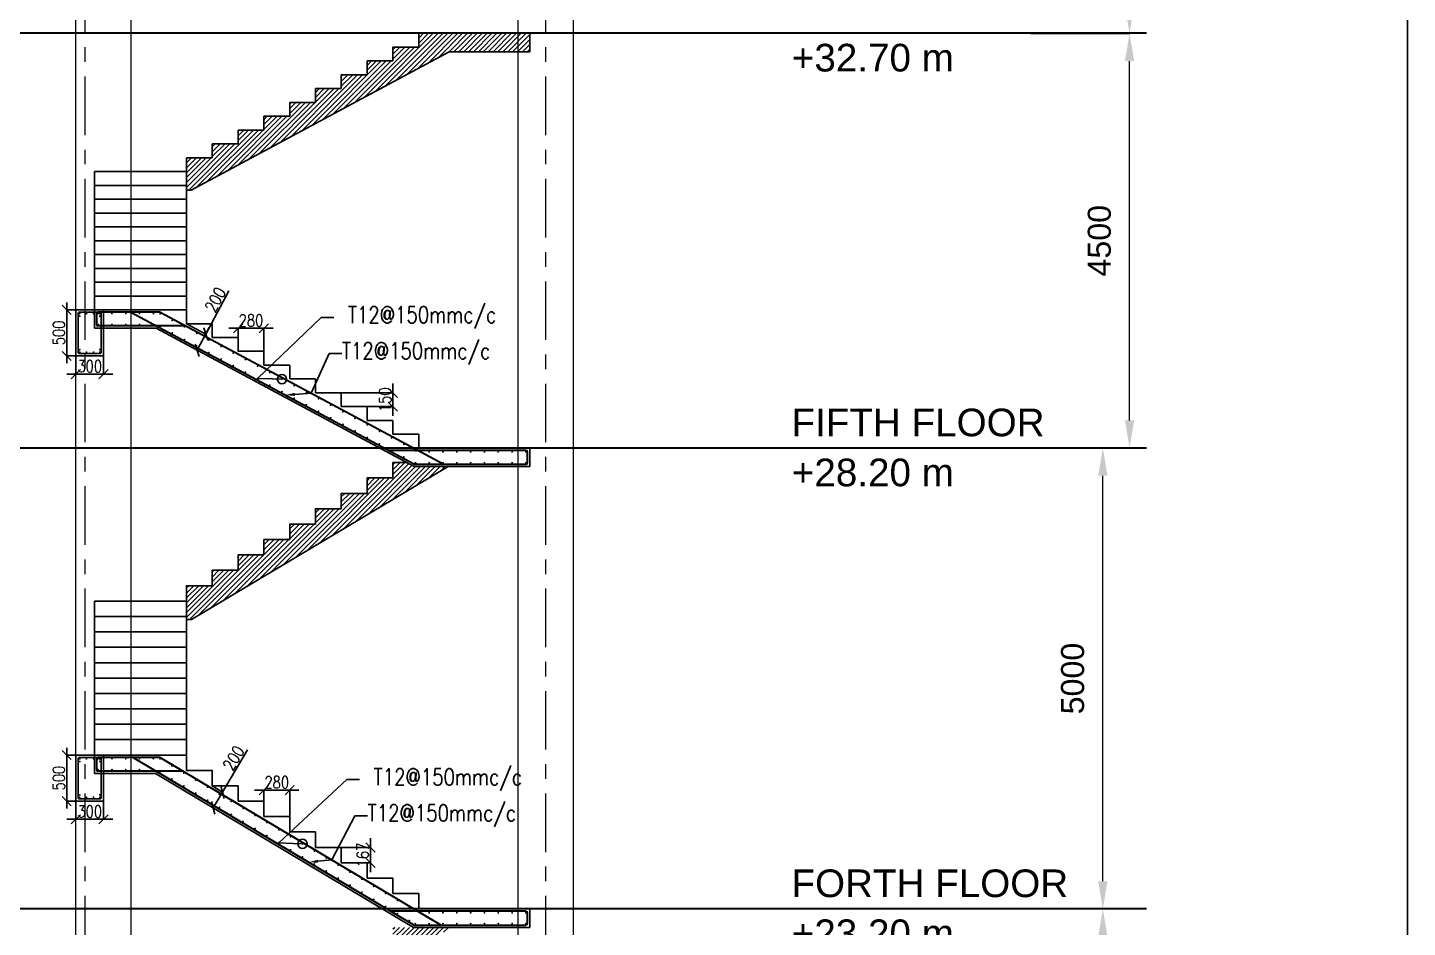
# Model space of a CAD drawing. Header units: millimetres. Extents: x 302989 to 1813244, y -656858 to -28185.
# Drawn here: x 1706184 to 1721158, y -603685 to -593923 of the extents above; entities that cross this region are included whole.
import ezdxf
from ezdxf import colors
from ezdxf.entities.mleader import LeaderData, LeaderLine
from ezdxf.math import Vec2, Vec3

# ---------------------------------------------------------------- set-up
doc = ezdxf.new("R2010")
doc.units = ezdxf.units.MM
doc.header["$MEASUREMENT"] = 0
doc.header["$PDMODE"] = 34
doc.linetypes.add('Grid Line', pattern=[22.225, 12.7, -3.175, 3.175, -3.175])
for name, color, linetype, lineweight in [('A-FLOR-LEVL', 51, 'Continuous', 9), ('LOAD AREA', 6, 'Continuous', 30), ('S-COLS', 5, 'Continuous', 9), ('S-GRID', 1, 'Continuous', 9)]:
    doc.layers.add(name, color=color, linetype=linetype, lineweight=lineweight)
for name, color, linetype in [('C.S LAYER Y', 131, 'Continuous'), ('CUTTED-BAR', 2, 'Continuous'), ('limits', 7, 'Continuous')]:
    doc.layers.add(name, color=color, linetype=linetype)
doc.styles.add('ARIAL', font='arial.ttf', dxfattribs={"height": 2.2})
doc.styles.add('DIM', font='ROMANS.SHX', dxfattribs={"width": 0.8})
doc.styles.get("Standard").update_dxf_attribs({"font": 'arial.ttf'})
doc.dimstyles.new('D250-1-100-BF', dxfattribs={"dimscale": 1000, "dimtxt": 0.25, "dimasz": 0.1, "dimexe": 0.1, "dimexo": 0.1, "dimgap": 0.02, "dimtad": 1, "dimdec": 0, "dimzin": 13, "dimdsep": 46, "dimtxsty": 'DIM', "dimblk1": 'OBLIQUE', "dimblk2": 'OBLIQUE', "dimsah": 1, "dimcen": 0, "dimdle": 0.08, "dimclrd": 8, "dimclre": 9, "dimclrt": 4, "dimadec": 0, "dimazin": 0, "dimtp": 1, "dimtm": 1, "dimtfac": 1000, "dimtdec": 0, "dimtix": 1, "dimtmove": 0, "dimatfit": 3, "dimldrblk": 'OBLIQUE', "dimfxl": 1, "dimtolj": 1, "dimtzin": 13, "dimarcsym": 0})
doc.dimstyles.new('ISO-25', dxfattribs={"dimtxt": 550, "dimasz": 600, "dimexe": 1.25, "dimexo": 0.625, "dimtad": 1, "dimdec": 0, "dimdsep": 46, "dimtxsty": 'Standard', "dimcen": 2.5, "dimadec": 0, "dimazin": 0, "dimtfac": 1, "dimtdec": 0, "dimtmove": 0, "dimatfit": 3, "dimfxl": 1, "dimarcsym": 0})
pattern_1 = [(45, (188342.41, 0), (-26.5165043, 26.5165043), [])]

# ---------------------------------------------------------------- blocks, each defined once
blk = doc.blocks.new('*D1798')
at = {"color": 0, "linetype": 'Continuous', "lineweight": -2, "transparency": 16777216}
for p, q in [((1717068, -603485), (1717855, -603485)), ((1716010, -609485), (1717855, -609485))]:
    blk.add_line(p, q, dxfattribs=at)
at = {"color": 0, "linetype": 'Continuous', "lineweight": 15, "transparency": 16777216}
blk.add_line((1717853, -609185), (1717853, -603785), dxfattribs=at)
at = {"color": 0, "linetype": 'Continuous', "lineweight": -2, "transparency": 16777216}
for points in [[(1717803, -603785), (1717903, -603785), (1717853, -603485)], [(1717803, -609185), (1717903, -609185), (1717853, -609485)]]:
    blk.add_solid(points, dxfattribs=at)
at = {"layer": 'Defpoints', "color": 0, "linetype": 'Continuous', "lineweight": -2, "transparency": 16777216}
for p in [(1717068, -603485), (1717853, -603485), (1716009, -609485)]:
    blk.add_point(p, dxfattribs=at)
at = {"color": 0, "linetype": 'Continuous', "transparency": 16777216, "insert": (1717526, -606485), "char_height": 250, "attachment_point": 5, "rotation": 90}
blk.add_mtext('6000', dxfattribs=at)
blk = doc.blocks.new('*D1799')
at = {"color": 0, "linetype": 'Continuous', "lineweight": -2, "transparency": 16777216}
for p, q in [((1717068, -598485), (1717855, -598485)), ((1717068, -603485), (1717855, -603485))]:
    blk.add_line(p, q, dxfattribs=at)
at = {"color": 0, "linetype": 'Continuous', "lineweight": 15, "transparency": 16777216}
blk.add_line((1717853, -603185), (1717853, -598785), dxfattribs=at)
at = {"color": 0, "linetype": 'Continuous', "lineweight": -2, "transparency": 16777216}
for points in [[(1717803, -598785), (1717903, -598785), (1717853, -598485)], [(1717803, -603185), (1717903, -603185), (1717853, -603485)]]:
    blk.add_solid(points, dxfattribs=at)
at = {"layer": 'Defpoints', "color": 0, "linetype": 'Continuous', "lineweight": -2, "transparency": 16777216}
for p in [(1717068, -598485), (1717853, -598485), (1717068, -603485)]:
    blk.add_point(p, dxfattribs=at)
at = {"color": 0, "linetype": 'Continuous', "transparency": 16777216, "insert": (1717526, -600985), "char_height": 250, "attachment_point": 5, "rotation": 90}
blk.add_mtext('5000', dxfattribs=at)
blk = doc.blocks.new('*D1800')
at = {"color": 0, "linetype": 'Continuous', "lineweight": -2, "transparency": 16777216}
for p, q in [((1717068, -593985), (1718145, -593985)), ((1717068, -598485), (1718145, -598485))]:
    blk.add_line(p, q, dxfattribs=at)
at = {"color": 0, "linetype": 'Continuous', "lineweight": 15, "transparency": 16777216}
blk.add_line((1718143, -598185), (1718143, -594285), dxfattribs=at)
at = {"color": 0, "linetype": 'Continuous', "lineweight": -2, "transparency": 16777216}
for points in [[(1718093, -594285), (1718193, -594285), (1718143, -593985)], [(1718093, -598185), (1718193, -598185), (1718143, -598485)]]:
    blk.add_solid(points, dxfattribs=at)
at = {"layer": 'Defpoints', "color": 0, "linetype": 'Continuous', "lineweight": -2, "transparency": 16777216}
for p in [(1717068, -593985), (1718143, -593985), (1717068, -598485)]:
    blk.add_point(p, dxfattribs=at)
at = {"color": 0, "linetype": 'Continuous', "transparency": 16777216, "insert": (1717816, -596235), "char_height": 250, "attachment_point": 5, "rotation": 90}
blk.add_mtext('4500', dxfattribs=at)
blk = doc.blocks.new('*U1832')
at = {"layer": 'CUTTED-BAR', "const_width": 10}
blk.add_lwpolyline([(3, -4, -1), (-3, 4, -1)], format="xyb", close=True, dxfattribs=at)
blk = doc.blocks.new('*U1833')
at = {"layer": 'A-FLOR-LEVL', "color": 0, "linetype": 'ByBlock', "lineweight": -2, "transparency": 16777216}
for p in [(0, 0), (150, 0), (300, 0), (450, 0), (600, 0)]:
    blk.add_blockref('*U1832', p, dxfattribs=at)
blk = doc.blocks.new('*U1834')
at = {"layer": 'CUTTED-BAR', "const_width": 10}
blk.add_lwpolyline([(3, -4, -1), (-3, 4, -1)], format="xyb", close=True, dxfattribs=at)
blk = doc.blocks.new('*U1835')
at = {"layer": 'A-FLOR-LEVL', "color": 0, "linetype": 'ByBlock', "lineweight": -2, "transparency": 16777216}
for p in [(0, 0), (150, 0), (300, 0), (450, 0), (600, 0)]:
    blk.add_blockref('*U1834', p, dxfattribs=at)
blk = doc.blocks.new('*U1839')
at = {"layer": 'CUTTED-BAR', "const_width": 10}
blk.add_lwpolyline([(337, 12, -1), (328, 17, -1)], format="xyb", close=True, dxfattribs=at)
blk = doc.blocks.new('*U1840')
at = {"layer": 'A-FLOR-LEVL', "color": 0, "linetype": 'ByBlock', "lineweight": -2, "transparency": 16777216, "rotation": 329.18694217227}
for p in [(1707328, -601840), (1707457, -601917), (1707586, -601993), (1707715, -602070), (1707844, -602147), (1707973, -602224), (1708101, -602301), (1708230, -602378), (1708359, -602454), (1708488, -602531), (1708617, -602608), (1708745, -602685), (1708874, -602762), (1709003, -602839), (1709132, -602915), (1709261, -602992), (1709390, -603069), (1709518, -603146), (1709647, -603223), (1709776, -603300), (1709905, -603376), (1710034, -603453)]:
    blk.add_blockref('*U1839', p, dxfattribs=at)
blk = doc.blocks.new('*U1841')
at = {"layer": 'CUTTED-BAR', "const_width": 10}
blk.add_lwpolyline([(13, -16, -1), (4, -12, -1)], format="xyb", close=True, dxfattribs=at)
blk = doc.blocks.new('*U1842')
at = {"layer": 'A-FLOR-LEVL', "color": 0, "linetype": 'ByBlock', "lineweight": -2, "transparency": 16777216, "rotation": 329.18694217227}
for p in [(1707621, -601840), (1707750, -601917), (1707879, -601993), (1708008, -602070), (1708137, -602147), (1708265, -602224), (1708394, -602301), (1708523, -602378), (1708652, -602454), (1708781, -602531), (1708910, -602608), (1709038, -602685), (1709167, -602762), (1709296, -602839), (1709425, -602915), (1709554, -602992), (1709682, -603069), (1709811, -603146), (1709940, -603223), (1710069, -603300), (1710198, -603376), (1710327, -603453)]:
    blk.add_blockref('*U1841', p, dxfattribs=at)
blk = doc.blocks.new('*U1843')
at = {"layer": 'CUTTED-BAR', "const_width": 10}
blk.add_lwpolyline([(-3, 20, -1), (3, 12, -1)], format="xyb", close=True, dxfattribs=at)
blk = doc.blocks.new('*U1836')
at = {"layer": 'A-FLOR-LEVL', "color": 0, "linetype": 'ByBlock', "lineweight": -2, "transparency": 16777216, "rotation": 180}
for p in [(1710542, -603510), (1710692, -603510), (1710842, -603510), (1710992, -603510), (1711142, -603510), (1711292, -603510), (1711442, -603510), (1711592, -603510)]:
    blk.add_blockref('*U1843', p, dxfattribs=at)
blk = doc.blocks.new('*U1837')
at = {"layer": 'CUTTED-BAR', "const_width": 10}
blk.add_lwpolyline([(-3, -12, -1), (3, -20, -1)], format="xyb", close=True, dxfattribs=at)
blk = doc.blocks.new('*U1838')
at = {"layer": 'A-FLOR-LEVL', "color": 0, "linetype": 'ByBlock', "lineweight": -2, "transparency": 16777216, "rotation": 180}
for p in [(1710392, -603660), (1710542, -603660), (1710692, -603660), (1710842, -603660), (1710992, -603660), (1711142, -603660), (1711292, -603660), (1711442, -603660), (1711592, -603660)]:
    blk.add_blockref('*U1837', p, dxfattribs=at)
blk = doc.blocks.new('_OBLIQUE')
at = {"color": 0, "linetype": 'ByBlock'}
blk.add_line((-0.5, -0.5), (0.5, 0.5), dxfattribs=at)
blk = doc.blocks.new('*D1844')
at = {"layer": 'CUTTED-BAR', "color": 8, "lineweight": -2, "ltscale": 2000, "transparency": 16777216}
for p, q in [((1709906, -602817), (1709906, -602717)), ((1709906, -602817), (1709906, -602984)), ((1709906, -602984), (1709906, -603084))]:
    blk.add_line(p, q, dxfattribs=at)
at = {"layer": 'CUTTED-BAR', "color": 9, "lineweight": -2, "ltscale": 2000, "transparency": 16777216}
for p, q in [((1709588, -602817), (1709906, -602817)), ((1709588, -602984), (1709906, -602984))]:
    blk.add_line(p, q, dxfattribs=at)
at = {"layer": 'Defpoints', "color": 0, "lineweight": -2, "ltscale": 2000, "transparency": 16777216}
for p in [(1709588, -602817), (1709588, -602984), (1709906, -602984)]:
    blk.add_point(p, dxfattribs=at)
at = {"layer": 'CUTTED-BAR', "color": 8, "lineweight": -2, "ltscale": 2000, "transparency": 16777216, "xscale": 100, "yscale": 100, "zscale": 100}
for p, rotation in [((1709906, -602817), 270), ((1709906, -602984), 90)]:
    blk.add_blockref('_OBLIQUE', p, dxfattribs=dict(at, rotation=rotation))
at = {"layer": 'CUTTED-BAR', "color": 4, "lineweight": -2, "ltscale": 2000, "transparency": 16777216, "insert": (1709821, -602900), "char_height": 130, "attachment_point": 5, "rotation": 90, "style": 'DIM'}
blk.add_mtext('\\A1;167', dxfattribs=at)
blk = doc.blocks.new('*D1845')
at = {"layer": 'CUTTED-BAR', "color": 8, "lineweight": -2, "ltscale": 2000, "transparency": 16777216}
for p, q in [((1708748, -602195), (1708648, -602195)), ((1708748, -602195), (1709028, -602195)), ((1709028, -602195), (1709128, -602195))]:
    blk.add_line(p, q, dxfattribs=at)
at = {"layer": 'CUTTED-BAR', "color": 9, "lineweight": -2, "ltscale": 2000, "transparency": 16777216}
for p, q in [((1708748, -602483), (1708748, -602195)), ((1709028, -602483), (1709028, -602195))]:
    blk.add_line(p, q, dxfattribs=at)
at = {"layer": 'Defpoints', "color": 0, "lineweight": -2, "ltscale": 2000, "transparency": 16777216}
for p in [(1709028, -602195), (1708748, -602483), (1709028, -602483)]:
    blk.add_point(p, dxfattribs=at)
at = {"layer": 'CUTTED-BAR', "color": 8, "lineweight": -2, "ltscale": 2000, "transparency": 16777216, "xscale": 100, "yscale": 100, "zscale": 100}
blk.add_blockref('_OBLIQUE', (1708748, -602195), dxfattribs=at)
at = {"layer": 'CUTTED-BAR', "color": 8, "lineweight": -2, "ltscale": 2000, "transparency": 16777216, "xscale": 100, "yscale": 100, "zscale": 100, "rotation": 180}
blk.add_blockref('_OBLIQUE', (1709028, -602195), dxfattribs=at)
at = {"layer": 'CUTTED-BAR', "color": 4, "lineweight": -2, "ltscale": 2000, "transparency": 16777216, "insert": (1708888, -602110), "char_height": 130, "attachment_point": 5, "style": 'DIM'}
blk.add_mtext('\\A1;280', dxfattribs=at)
blk = doc.blocks.new('_Origin')
at = {"color": 0, "linetype": 'ByBlock', "lineweight": -2}
blk.add_line((0, 0), (-1, 0), dxfattribs=at)
blk.add_circle((0, 0), 0.5, dxfattribs=at)
blk = doc.blocks.new('*D1846')
at = {"layer": 'CUTTED-BAR', "color": 8, "lineweight": -2, "ltscale": 2000, "transparency": 16777216}
for p, q in [((1708300, -602216), (1708572, -601760)), ((1708198, -602387), (1708341, -602147))]:
    blk.add_line(p, q, dxfattribs=at)
at = {"layer": 'CUTTED-BAR', "color": 9, "lineweight": -2, "ltscale": 2000, "transparency": 16777216}
for p, q in [((1708188, -602149), (1708300, -602216)), ((1708086, -602321), (1708198, -602387))]:
    blk.add_line(p, q, dxfattribs=at)
at = {"layer": 'Defpoints', "color": 0, "lineweight": -2, "ltscale": 2000, "transparency": 16777216}
for p in [(1708188, -602149), (1708086, -602321), (1708198, -602387)]:
    blk.add_point(p, dxfattribs=at)
at = {"layer": 'CUTTED-BAR', "color": 8, "lineweight": -2, "ltscale": 2000, "transparency": 16777216, "xscale": 100, "yscale": 100, "zscale": 100}
for p, rotation in [((1708300, -602216), 59.18694217227632), ((1708198, -602387), 239.1869421722764)]:
    blk.add_blockref('_OBLIQUE', p, dxfattribs=dict(at, rotation=rotation))
at = {"layer": 'CUTTED-BAR', "color": 4, "lineweight": -2, "ltscale": 2000, "transparency": 16777216, "insert": (1708420, -601848), "char_height": 130, "attachment_point": 5, "rotation": 59.1869, "style": 'DIM'}
blk.add_mtext('\\A1;200', dxfattribs=at)
blk = doc.blocks.new('*D1969')
at = {"color": 0, "linetype": 'Continuous', "lineweight": -2, "transparency": 16777216}
for p, q in [((1717046, -589985), (1718145, -589985)), ((1717068, -593985), (1718145, -593985))]:
    blk.add_line(p, q, dxfattribs=at)
at = {"color": 0, "linetype": 'Continuous', "lineweight": 15, "transparency": 16777216}
blk.add_line((1718143, -593685), (1718143, -590285), dxfattribs=at)
at = {"color": 0, "linetype": 'Continuous', "lineweight": -2, "transparency": 16777216}
for points in [[(1718093, -590285), (1718193, -590285), (1718143, -589985)], [(1718093, -593685), (1718193, -593685), (1718143, -593985)]]:
    blk.add_solid(points, dxfattribs=at)
at = {"layer": 'Defpoints', "color": 0, "linetype": 'Continuous', "lineweight": -2, "transparency": 16777216}
for p in [(1717045, -589985), (1718143, -589985), (1717068, -593985)]:
    blk.add_point(p, dxfattribs=at)
at = {"color": 0, "linetype": 'Continuous', "transparency": 16777216, "insert": (1717816, -591985), "char_height": 250, "attachment_point": 5, "rotation": 90}
blk.add_mtext('4000', dxfattribs=at)
blk = doc.blocks.new('*U1970')
at = {"layer": 'CUTTED-BAR', "const_width": 10}
blk.add_lwpolyline([(-3, 20, -1), (3, 12, -1)], format="xyb", close=True, dxfattribs=at)
blk = doc.blocks.new('*U1971')
at = {"layer": 'A-FLOR-LEVL', "color": 0, "linetype": 'ByBlock', "lineweight": -2, "transparency": 16777216, "rotation": 180}
for p in [(1710542, -598510), (1710692, -598510), (1710842, -598510), (1710992, -598510), (1711142, -598510), (1711292, -598510), (1711442, -598510), (1711592, -598510)]:
    blk.add_blockref('*U1970', p, dxfattribs=at)
blk = doc.blocks.new('*U1972')
at = {"layer": 'CUTTED-BAR', "const_width": 10}
blk.add_lwpolyline([(-3, -12, -1), (3, -20, -1)], format="xyb", close=True, dxfattribs=at)
blk = doc.blocks.new('*U1973')
at = {"layer": 'A-FLOR-LEVL', "color": 0, "linetype": 'ByBlock', "lineweight": -2, "transparency": 16777216, "rotation": 180}
for p in [(1710392, -598660), (1710542, -598660), (1710692, -598660), (1710842, -598660), (1710992, -598660), (1711142, -598660), (1711292, -598660), (1711442, -598660), (1711592, -598660)]:
    blk.add_blockref('*U1972', p, dxfattribs=at)
blk = doc.blocks.new('*U1974')
at = {"layer": 'CUTTED-BAR', "const_width": 10}
blk.add_lwpolyline([(3, -4, -1), (-3, 4, -1)], format="xyb", close=True, dxfattribs=at)
blk = doc.blocks.new('*U1975')
at = {"layer": 'A-FLOR-LEVL', "color": 0, "linetype": 'ByBlock', "lineweight": -2, "transparency": 16777216}
for p in [(0, 0), (150, 0), (300, 0), (450, 0), (600, 0)]:
    blk.add_blockref('*U1974', p, dxfattribs=at)
blk = doc.blocks.new('*U1976')
at = {"layer": 'CUTTED-BAR', "const_width": 10}
blk.add_lwpolyline([(3, -4, -1), (-3, 4, -1)], format="xyb", close=True, dxfattribs=at)
blk = doc.blocks.new('*U1977')
at = {"layer": 'A-FLOR-LEVL', "color": 0, "linetype": 'ByBlock', "lineweight": -2, "transparency": 16777216}
for p in [(0, 0), (150, 0), (300, 0), (450, 0), (600, 0)]:
    blk.add_blockref('*U1976', p, dxfattribs=at)
blk = doc.blocks.new('*U1978')
at = {"layer": 'CUTTED-BAR', "const_width": 10}
blk.add_lwpolyline([(13, -19, -1), (5, -14, -1)], format="xyb", close=True, dxfattribs=at)
blk = doc.blocks.new('*U1979')
at = {"layer": 'A-FLOR-LEVL', "color": 0, "linetype": 'ByBlock', "lineweight": -2, "transparency": 16777216, "rotation": 331.821409890039}
for p in [(1707622, -597010), (1707754, -597081), (1707886, -597151), (1708019, -597222), (1708151, -597293), (1708283, -597364), (1708415, -597435), (1708547, -597506), (1708680, -597576), (1708812, -597647), (1708944, -597718), (1709076, -597789), (1709209, -597860), (1709341, -597931), (1709473, -598001), (1709605, -598072), (1709737, -598143), (1709870, -598214), (1710002, -598285), (1710134, -598356), (1710266, -598426), (1710399, -598497)]:
    blk.add_blockref('*U1978', p, dxfattribs=at)
blk = doc.blocks.new('*U1980')
at = {"layer": 'CUTTED-BAR', "const_width": 10}
blk.add_lwpolyline([(358, 11, -1), (349, 16, -1)], format="xyb", close=True, dxfattribs=at)
blk = doc.blocks.new('*U1981')
at = {"layer": 'A-FLOR-LEVL', "color": 0, "linetype": 'ByBlock', "lineweight": -2, "transparency": 16777216, "rotation": 331.8214098900409}
for p in [(1707304, -597010), (1707436, -597081), (1707569, -597151), (1707701, -597222), (1707833, -597293), (1707965, -597364), (1708098, -597435), (1708230, -597506), (1708362, -597576), (1708494, -597647), (1708626, -597718), (1708759, -597789), (1708891, -597860), (1709023, -597931), (1709155, -598001), (1709288, -598072), (1709420, -598143), (1709552, -598214), (1709684, -598285), (1709816, -598356), (1709949, -598426), (1710081, -598497)]:
    blk.add_blockref('*U1980', p, dxfattribs=at)
blk = doc.blocks.new('*D1982')
at = {"layer": 'CUTTED-BAR', "color": 8, "lineweight": -2, "ltscale": 2000, "transparency": 16777216}
for p, q in [((1708468, -597185), (1708368, -597185)), ((1708468, -597185), (1708748, -597185)), ((1708748, -597185), (1708848, -597185))]:
    blk.add_line(p, q, dxfattribs=at)
at = {"layer": 'CUTTED-BAR', "color": 9, "lineweight": -2, "ltscale": 2000, "transparency": 16777216}
for p, q in [((1708468, -597435), (1708468, -597185)), ((1708748, -597435), (1708748, -597185))]:
    blk.add_line(p, q, dxfattribs=at)
at = {"layer": 'Defpoints', "color": 0, "lineweight": -2, "ltscale": 2000, "transparency": 16777216}
for p in [(1708748, -597185), (1708468, -597435), (1708748, -597435)]:
    blk.add_point(p, dxfattribs=at)
at = {"layer": 'CUTTED-BAR', "color": 8, "lineweight": -2, "ltscale": 2000, "transparency": 16777216, "xscale": 100, "yscale": 100, "zscale": 100}
blk.add_blockref('_OBLIQUE', (1708468, -597185), dxfattribs=at)
at = {"layer": 'CUTTED-BAR', "color": 8, "lineweight": -2, "ltscale": 2000, "transparency": 16777216, "xscale": 100, "yscale": 100, "zscale": 100, "rotation": 180}
blk.add_blockref('_OBLIQUE', (1708748, -597185), dxfattribs=at)
at = {"layer": 'CUTTED-BAR', "color": 4, "lineweight": -2, "ltscale": 2000, "transparency": 16777216, "insert": (1708608, -597100), "char_height": 130, "attachment_point": 5, "style": 'DIM'}
blk.add_mtext('\\A1;280', dxfattribs=at)
blk = doc.blocks.new('*D1983')
at = {"layer": 'CUTTED-BAR', "color": 8, "lineweight": -2, "ltscale": 2000, "transparency": 16777216}
for p, q in [((1708118, -597247), (1708369, -596779)), ((1708024, -597424), (1708156, -597177))]:
    blk.add_line(p, q, dxfattribs=at)
at = {"layer": 'CUTTED-BAR', "color": 9, "lineweight": -2, "ltscale": 2000, "transparency": 16777216}
for p, q in [((1707908, -597135), (1708118, -597247)), ((1707814, -597311), (1708024, -597424))]:
    blk.add_line(p, q, dxfattribs=at)
at = {"layer": 'Defpoints', "color": 0, "lineweight": -2, "ltscale": 2000, "transparency": 16777216}
for p in [(1707908, -597135), (1707814, -597311), (1708024, -597424)]:
    blk.add_point(p, dxfattribs=at)
at = {"layer": 'CUTTED-BAR', "color": 8, "lineweight": -2, "ltscale": 2000, "transparency": 16777216, "xscale": 100, "yscale": 100, "zscale": 100}
for p, rotation in [((1708118, -597247), 61.82140989003564), ((1708024, -597424), 241.8214098900356)]:
    blk.add_blockref('_OBLIQUE', p, dxfattribs=dict(at, rotation=rotation))
at = {"layer": 'CUTTED-BAR', "color": 4, "lineweight": -2, "ltscale": 2000, "transparency": 16777216, "insert": (1708222, -596875), "char_height": 130, "attachment_point": 5, "rotation": 61.8214, "style": 'DIM'}
blk.add_mtext('\\A1;200', dxfattribs=at)
blk = doc.blocks.new('*D1984')
at = {"layer": 'CUTTED-BAR', "color": 9, "lineweight": -2, "ltscale": 2000, "transparency": 16777216}
for p, q in [((1709588, -597885), (1710148, -597885)), ((1709588, -598035), (1710148, -598035))]:
    blk.add_line(p, q, dxfattribs=at)
at = {"layer": 'CUTTED-BAR', "color": 8, "lineweight": -2, "ltscale": 2000, "transparency": 16777216}
for p, q in [((1710148, -597885), (1710148, -597785)), ((1710148, -597885), (1710148, -598035)), ((1710148, -598035), (1710148, -598135))]:
    blk.add_line(p, q, dxfattribs=at)
at = {"layer": 'Defpoints', "color": 0, "lineweight": -2, "ltscale": 2000, "transparency": 16777216}
for p in [(1709588, -597885), (1709588, -598035), (1710148, -598035)]:
    blk.add_point(p, dxfattribs=at)
at = {"layer": 'CUTTED-BAR', "color": 8, "lineweight": -2, "ltscale": 2000, "transparency": 16777216, "xscale": 100, "yscale": 100, "zscale": 100}
for p, rotation in [((1710148, -597885), 270), ((1710148, -598035), 90)]:
    blk.add_blockref('_OBLIQUE', p, dxfattribs=dict(at, rotation=rotation))
at = {"layer": 'CUTTED-BAR', "color": 4, "lineweight": -2, "ltscale": 2000, "transparency": 16777216, "insert": (1710063, -597960), "char_height": 130, "attachment_point": 5, "rotation": 90, "style": 'DIM'}
blk.add_mtext('\\A1;150', dxfattribs=at)
blk = doc.blocks.new('*D2058')
at = {"layer": 'CUTTED-BAR', "color": 9, "lineweight": -2, "ltscale": 2000, "transparency": 16777216}
for p, q in [((1556937, -624255), (1556937, -624452)), ((1557237, -624255), (1557237, -624452))]:
    blk.add_line(p, q, dxfattribs=at)
at = {"layer": 'CUTTED-BAR', "color": 8, "lineweight": -2, "ltscale": 2000, "transparency": 16777216}
for p, q in [((1556937, -624452), (1556837, -624452)), ((1556937, -624452), (1557237, -624452)), ((1557237, -624452), (1557337, -624452))]:
    blk.add_line(p, q, dxfattribs=at)
at = {"layer": 'Defpoints', "color": 0, "lineweight": -2, "ltscale": 2000, "transparency": 16777216}
for p in [(1556937, -624255), (1557237, -624255), (1557237, -624452)]:
    blk.add_point(p, dxfattribs=at)
at = {"layer": 'CUTTED-BAR', "color": 8, "lineweight": -2, "ltscale": 2000, "transparency": 16777216, "xscale": 100, "yscale": 100, "zscale": 100}
blk.add_blockref('_OBLIQUE', (1556937, -624452), dxfattribs=at)
at = {"layer": 'CUTTED-BAR', "color": 8, "lineweight": -2, "ltscale": 2000, "transparency": 16777216, "xscale": 100, "yscale": 100, "zscale": 100, "rotation": 180}
blk.add_blockref('_OBLIQUE', (1557237, -624452), dxfattribs=at)
at = {"layer": 'CUTTED-BAR', "color": 4, "lineweight": -2, "ltscale": 2000, "transparency": 16777216, "insert": (1557087, -624367), "char_height": 130, "attachment_point": 5, "style": 'DIM'}
blk.add_mtext('\\A1;300', dxfattribs=at)
blk = doc.blocks.new('*D2062')
at = {"layer": 'CUTTED-BAR', "color": 8, "lineweight": -2, "ltscale": 2000, "transparency": 16777216}
blk.add_line((1556837, -623675), (1556837, -624335), dxfattribs=at)
at = {"layer": 'CUTTED-BAR', "color": 9, "lineweight": -2, "ltscale": 2000, "transparency": 16777216}
for p, q in [((1556937, -623755), (1556837, -623755)), ((1556937, -624255), (1556837, -624255))]:
    blk.add_line(p, q, dxfattribs=at)
at = {"layer": 'Defpoints', "color": 0, "lineweight": -2, "ltscale": 2000, "transparency": 16777216}
for p in [(1556937, -623755), (1556837, -624255), (1556937, -624255)]:
    blk.add_point(p, dxfattribs=at)
at = {"layer": 'CUTTED-BAR', "color": 8, "lineweight": -2, "ltscale": 2000, "transparency": 16777216, "xscale": 100, "yscale": 100, "zscale": 100}
for p, rotation in [((1556837, -623755), 90), ((1556837, -624255), 270)]:
    blk.add_blockref('_OBLIQUE', p, dxfattribs=dict(at, rotation=rotation))
at = {"layer": 'CUTTED-BAR', "color": 4, "lineweight": -2, "ltscale": 2000, "transparency": 16777216, "insert": (1556752, -624005), "char_height": 130, "attachment_point": 5, "rotation": 90, "style": 'DIM'}
blk.add_mtext('\\A1;500', dxfattribs=at)
blk = doc.blocks.new('hjtr')
at = {"layer": 'C.S LAYER Y', "color": 6, "lineweight": 25, "ltscale": 2000}
blk.add_lwpolyline([(1557211.7, -623795.7), (1557211.7, -624213.7, -0.4142136), (1557195.7, -624229.7), (1556977.7, -624229.7, -0.4142136), (1556961.7, -624213.7), (1556961.7, -623795.7, -0.4142136), (1556977.7, -623779.7), (1557195.7, -623779.7, -0.4142136)], format="xyb", close=True, dxfattribs=at)
at = {"layer": 'CUTTED-BAR', "color": 3, "lineweight": -2, "ltscale": 2000}
blk.add_lwpolyline([(1557236.7, -623754.7), (1557236.7, -624254.7), (1556936.7, -624254.7), (1556936.7, -623754.7)], close=True, dxfattribs=at)
at = {"layer": 'CUTTED-BAR', "const_width": 10}
for points in [[(1556980.5, -623799.9, -1), (1556974.9, -623791.6, -1)], [(1556980.5, -623828.4, -1), (1556974.9, -623820.2, -1)], [(1557053.7, -623791.6, 1), (1557048.2, -623799.9, 1)], [(1557130.7, -623791.6, 1), (1557125.1, -623799.9, 1)], [(1557198.5, -623799.9, -1), (1557192.9, -623791.6, -1)], [(1557198.5, -623828.4, -1), (1557192.9, -623820.2, -1)], [(1556980.5, -624190.3, -1), (1556974.9, -624182, -1)], [(1556980.5, -624217.9, -1), (1556974.9, -624209.6, -1)], [(1557053.7, -624217.9, -1), (1557048.2, -624209.6, -1)], [(1557130.7, -624217.9, -1), (1557125.1, -624209.6, -1)], [(1557198.5, -624190.3, -1), (1557192.9, -624182, -1)], [(1557198.5, -624217.9, -1), (1557192.9, -624209.6, -1)]]:
    blk.add_lwpolyline(points, format="xyb", close=True, dxfattribs=at)
at = {"layer": 'CUTTED-BAR', "lineweight": -2, "ltscale": 2000}
dim = blk.add_linear_dim(base=(1556836.7, -624254.7), p1=(1556936.7, -623754.7), p2=(1556936.7, -624254.7), angle=90, dimstyle='D250-1-100-BF', override={"dimtxt": 0.13, "dimexe": 0, "dimexo": 0, "dimfxl": 3, "dimfxlon": 1}, dxfattribs=at)
dim.commit()
dim.dimension.update_dxf_attribs({"geometry": '*D2062', "text_midpoint": (1556751.7, -624004.7)})
dim = blk.add_linear_dim(base=(1557236.7, -624451.7), p1=(1556936.7, -624254.7), p2=(1557236.7, -624254.7), dimstyle='D250-1-100-BF', override={"dimtxt": 0.13, "dimexe": 0, "dimexo": 0, "dimfxl": 3, "dimfxlon": 1}, dxfattribs=at)
dim.commit()
dim.dimension.update_dxf_attribs({"geometry": '*D2058', "text_midpoint": (1557086.7, -624366.7)})

msp = doc.modelspace()

# ---------------------------------------------------------------- hatches: boundary and pattern name
at = {"layer": 'CUTTED-BAR', "lineweight": -2, "ltscale": 2000, "true_color": 0xf8991e}
h = msp.add_hatch(dxfattribs=at)
h.set_pattern_fill('ANSI31', color=30, scale=300)
h.set_pattern_definition(pattern_1)
h.paths.add_polyline_path([(1710758.2835, -594184.7463), (1711508.1216, -594184.7463), (1711508.1216, -593984.7463), (1710428.0856, -593984.7463), (1710428.0856, -594134.7463), (1710148.0896, -594134.7463), (1710148.0896, -594284.7463), (1709868.0936, -594284.7463), (1709868.0936, -594434.7463), (1709588.0976, -594434.7463), (1709588.0976, -594584.7463), (1709308.1016, -594584.7463), (1709308.1016, -594734.7463), (1709028.1056, -594734.7463), (1709028.1056, -594884.7463), (1708748.1096, -594884.7463), (1708748.1096, -595034.7463), (1708468.1136, -595034.7463), (1708468.1136, -595184.7463), (1708188.1176, -595184.7463), (1708188.1176, -595334.7463), (1707908.1216, -595334.7463), (1707908.1216, -595484.7463), (1707908.1221, -595684.7436), (1707958.3184, -595684.7463)])
h.paths.add_polyline_path([(1711633.1216, -593984.7463), (1711508.1216, -593984.7463), (1711508.1216, -594184.7463), (1711633.1216, -594184.7463)])
h = msp.add_hatch(dxfattribs=at)
h.set_pattern_fill('ANSI31', color=30, scale=300)
h.set_pattern_definition(pattern_1)
h.paths.add_polyline_path([(1710746.4688, -598684.7463), (1710377.9288, -598684.7463), (1710297.6621, -598641.7463), (1710148.1216, -598641.7463), (1710148.1216, -598808.7463), (1709868.1216, -598808.7463), (1709868.1216, -598975.7463), (1709588.1216, -598975.7463), (1709588.1216, -599142.7463), (1709308.1216, -599142.7463), (1709308.1216, -599309.7463), (1709028.1216, -599309.7463), (1709028.1216, -599476.7463), (1708748.1216, -599476.7463), (1708748.1216, -599643.7463), (1708468.1216, -599643.7463), (1708468.1216, -599810.7463), (1708188.1216, -599810.7463), (1708188.1216, -599977.7463), (1707908.1216, -599977.7463), (1707908.1216, -600144.7463), (1707908.1216, -600344.7463), (1707963.2353, -600344.7463)])
h = msp.add_hatch(dxfattribs=at)
h.set_pattern_fill('ANSI31', color=30, scale=300)
h.set_pattern_definition(pattern_1)
h.paths.add_polyline_path([(1710428.1256, -603930.527), (1710428.1256, -603684.7463), (1710148.1256, -603684.7463), (1710148.1256, -603884.7463), (1709868.1256, -603884.7463), (1709868.1256, -604084.7463), (1709588.1256, -604084.7463), (1709588.1256, -604284.7463), (1709308.1256, -604284.7463), (1709308.1256, -604484.7463), (1709028.1256, -604484.7463), (1709028.1256, -604684.7463), (1708748.1256, -604684.7463), (1708748.1256, -604884.7463), (1708468.1256, -604884.7463), (1708468.1256, -605084.7463), (1708188.1256, -605084.7463), (1708188.1256, -605284.7463), (1707908.1256, -605284.7463), (1707908.1256, -605484.7463), (1707908.1256, -605684.7463), (1707972.2186, -605684.7463)])
h.paths.add_polyline_path([(1710772.2186, -603684.7463), (1710428.1256, -603684.7463), (1710428.1256, -603930.527)])

# ---------------------------------------------------------------- linework, layer by layer
at = {"layer": 'A-FLOR-LEVL', "color": 3, "lineweight": -2, "ltscale": 2000}
for p, q in [((1711633.1216, -593984.7463), (1711633.1216, -594184.7463)), ((1706908.1216, -595484.7463), (1706908.1216, -597184.7463)), ((1711633.1216, -598484.7463), (1711633.1216, -598684.7463)), ((1706908.1216, -600144.7463), (1706908.1216, -602014.7463)), ((1711633.1216, -603484.7463), (1711633.1216, -603684.7463))]:
    msp.add_line(p, q, dxfattribs=at)
at = {"layer": 'A-FLOR-LEVL', "color": 2, "lineweight": -2, "ltscale": 2000}
msp.add_lwpolyline([(1695757.8453, -577548.9682), (1721158.3406, -577548.9682), (1721158.3406, -649586.4723), (1695757.8453, -649586.4723)], close=True, dxfattribs=at)
at = {"layer": 'CUTTED-BAR', "color": 3, "lineweight": -2, "ltscale": 2000}
for p, q in [((1710428.0856, -594134.7463), (1710428.0856, -593984.7463)), ((1710428.0856, -593984.7463), (1711633.1216, -593984.7463)), ((1710758.2835, -594184.7463), (1707958.3184, -595684.7463)), ((1710148.0896, -594284.7463), (1710148.0896, -594134.7463)), ((1710148.0896, -594134.7463), (1710428.0896, -594134.7463)), ((1710758.2835, -594184.7463), (1711633.1216, -594184.7463)), ((1709868.0936, -594434.7463), (1709868.0936, -594284.7463)), ((1709868.0936, -594284.7463), (1710148.0936, -594284.7463)), ((1709588.0976, -594584.7463), (1709588.0976, -594434.7463)), ((1709588.0976, -594434.7463), (1709868.0976, -594434.7463)), ((1709308.1016, -594734.7463), (1709308.1016, -594584.7463)), ((1709308.1016, -594584.7463), (1709588.1016, -594584.7463)), ((1709028.1056, -594884.7463), (1709028.1056, -594734.7463)), ((1709028.1056, -594734.7463), (1709308.1056, -594734.7463)), ((1708748.1096, -595034.7463), (1708748.1096, -594884.7463)), ((1708748.1096, -594884.7463), (1709028.1096, -594884.7463)), ((1708468.1136, -595184.7463), (1708468.1136, -595034.7463)), ((1708468.1136, -595034.7463), (1708748.1136, -595034.7463)), ((1708188.1176, -595334.7463), (1708188.1176, -595184.7463)), ((1708188.1176, -595184.7463), (1708468.1176, -595184.7463)), ((1707908.1216, -595484.7463), (1707908.1216, -595334.7463)), ((1707908.1216, -595334.7463), (1708188.1216, -595334.7463)), ((1707908.1256, -595484.7463), (1706908.1216, -595484.7463)), ((1707908.1216, -595484.7463), (1707908.1256, -596984.7463)), ((1707908.1256, -595634.7463), (1706908.1216, -595634.7463)), ((1707958.3184, -595684.7463), (1707908.1221, -595684.7436)), ((1707908.1256, -595784.7463), (1706908.1216, -595784.7463)), ((1707908.1256, -595934.7463), (1706908.1216, -595934.7463)), ((1707908.1256, -596084.7463), (1706908.1216, -596084.7463)), ((1707908.1256, -596234.7463), (1706908.1216, -596234.7463)), ((1707908.1256, -596384.7463), (1706908.1216, -596384.7463)), ((1707908.1256, -596534.7463), (1706908.1216, -596534.7463)), ((1707908.1256, -596684.7463), (1706908.1216, -596684.7463)), ((1707908.1256, -596834.7463), (1706908.1216, -596834.7463)), ((1707908.1256, -596984.7463), (1706908.1216, -596984.7463)), ((1707908.1256, -597134.7463), (1707908.1256, -596984.7463)), ((1708188.1256, -597134.7463), (1707908.1256, -597134.7463)), ((1708188.1256, -597284.7463), (1708188.1256, -597134.7463)), ((1706908.1216, -597184.7463), (1707577.9288, -597184.7463)), ((1707577.9288, -597184.7463), (1710377.9288, -598684.7463)), ((1708468.1256, -597284.7463), (1708188.1256, -597284.7463)), ((1708468.1256, -597434.7463), (1708468.1256, -597284.7463)), ((1708748.1256, -597434.7463), (1708468.1256, -597434.7463)), ((1708748.1256, -597584.7463), (1708748.1256, -597434.7463)), ((1709028.1256, -597584.7463), (1708748.1256, -597584.7463)), ((1709028.1256, -597734.7463), (1709028.1256, -597584.7463)), ((1709308.1256, -597734.7463), (1709028.1256, -597734.7463)), ((1709308.1256, -597884.7463), (1709308.1256, -597734.7463)), ((1709588.1256, -597884.7463), (1709308.1256, -597884.7463)), ((1709588.1256, -598034.7463), (1709588.1256, -597884.7463)), ((1709868.1256, -598034.7463), (1709588.1256, -598034.7463)), ((1709868.1256, -598184.7463), (1709868.1256, -598034.7463)), ((1710148.1256, -598184.7463), (1709868.1256, -598184.7463)), ((1710148.1256, -598334.7463), (1710148.1256, -598184.7463)), ((1710428.1256, -598334.7463), (1710148.1256, -598334.7463)), ((1710428.1256, -598484.7463), (1710428.1256, -598334.7463)), ((1710377.9288, -598684.7463), (1711633.1216, -598684.7463)), ((1707908.1216, -600144.7463), (1706908.1216, -600144.7463)), ((1707908.1216, -600144.7463), (1707908.1216, -601814.7463)), ((1707908.1216, -600311.7463), (1706908.1216, -600311.7463)), ((1707908.1216, -600478.7463), (1706908.1216, -600478.7463)), ((1707908.1216, -600645.7463), (1706908.1216, -600645.7463)), ((1707908.1216, -600812.7463), (1706908.1216, -600812.7463)), ((1707908.1216, -600979.7463), (1706908.1216, -600979.7463)), ((1707908.1216, -601146.7463), (1706908.1216, -601146.7463)), ((1707908.1216, -601313.7463), (1706908.1216, -601313.7463)), ((1707908.1216, -601480.7463), (1706908.1216, -601480.7463)), ((1707908.1216, -601647.7463), (1706908.1216, -601647.7463)), ((1707908.1216, -601814.7463), (1706908.1216, -601814.7463)), ((1707908.1216, -601981.7463), (1707908.1216, -601814.7463)), ((1707573.0119, -602014.7463), (1706908.1216, -602014.7463))]:
    msp.add_line(p, q, dxfattribs=at)
for points in [[(1710428.1256, -598484.7463), (1711633.1216, -598484.7463)], [(1710148.1216, -598808.7463), (1710148.1216, -598641.7463), (1710297.6621, -598641.7463)], [(1707908.1216, -600344.7463), (1707963.2353, -600344.7463), (1710746.4688, -598684.7463)], [(1709868.1216, -598975.7463), (1709868.1216, -598808.7463), (1710148.1216, -598808.7463)], [(1709588.1216, -599142.7463), (1709588.1216, -598975.7463), (1709868.1216, -598975.7463)], [(1709308.1216, -599309.7463), (1709308.1216, -599142.7463), (1709588.1216, -599142.7463)], [(1709028.1216, -599476.7463), (1709028.1216, -599309.7463), (1709308.1216, -599309.7463)], [(1708748.1216, -599643.7463), (1708748.1216, -599476.7463), (1709028.1216, -599476.7463)], [(1708468.1216, -599810.7463), (1708468.1216, -599643.7463), (1708748.1216, -599643.7463)], [(1708188.1216, -599977.7463), (1708188.1216, -599810.7463), (1708468.1216, -599810.7463)], [(1707908.1216, -600144.7463), (1707908.1216, -599977.7463), (1708188.1216, -599977.7463)], [(1711633.1216, -603684.7463), (1710373.0119, -603684.7463), (1707573.0119, -602014.7463)], [(1708188.1256, -602148.7463), (1708188.1256, -601981.7463), (1707908.1256, -601981.7463)], [(1708468.1256, -602315.7463), (1708468.1256, -602148.7463), (1708188.1256, -602148.7463)], [(1708748.1256, -602482.7463), (1708748.1256, -602315.7463), (1708468.1256, -602315.7463)], [(1709028.1256, -602649.7463), (1709028.1256, -602482.7463), (1708748.1256, -602482.7463)], [(1709308.1256, -602816.7463), (1709308.1256, -602649.7463), (1709028.1256, -602649.7463)], [(1709588.1256, -602983.7463), (1709588.1256, -602816.7463), (1709308.1256, -602816.7463)], [(1709868.1256, -603150.7463), (1709868.1256, -602983.7463), (1709588.1256, -602983.7463)], [(1710148.1256, -603317.7463), (1710148.1256, -603150.7463), (1709868.1256, -603150.7463)], [(1710428.1256, -603484.7463), (1710428.1256, -603317.7463), (1710148.1256, -603317.7463)], [(1711633.1216, -603484.7463), (1710428.1256, -603484.7463)]]:
    msp.add_lwpolyline(points, dxfattribs=at)
at = {"layer": 'LOAD AREA', "color": 8, "linetype": 'Continuous'}
for p, q in [((1718325.6082, -593984.7463), (1699180.087, -593984.7463)), ((1718325.6082, -598484.7463), (1699180.087, -598484.7463)), ((1718325.6082, -603484.7463), (1699180.087, -603484.7463))]:
    msp.add_line(p, q, dxfattribs=at)
at = {"layer": 'LOAD AREA'}
for p, q in [((1706933.1216, -597025.7463), (1706933.1216, -597143.7463)), ((1707621.851, -597009.7463), (1706949.1216, -597009.7463)), ((1707304.2034, -597009.7463), (1710384.2034, -598659.7463)), ((1707621.851, -597009.7463), (1710701.851, -598659.7463)), ((1707901.851, -597159.7463), (1706949.1216, -597159.7463)), ((1711592.1216, -598509.7463), (1710104.2034, -598509.7463)), ((1711608.1216, -598643.7463), (1711608.1216, -598525.7463)), ((1710384.2034, -598659.7463), (1711592.1216, -598659.7463)), ((1706933.1216, -601855.7463), (1706933.1216, -601973.7463)), ((1707621.2364, -601839.7463), (1706949.1216, -601839.7463)), ((1707328.4041, -601839.7463), (1710379.9011, -603659.7463)), ((1707621.2364, -601839.7463), (1710672.7334, -603659.7463)), ((1707872.7334, -601989.7463), (1706949.1216, -601989.7463)), ((1711592.1216, -603509.7463), (1710128.4041, -603509.7463)), ((1711608.1216, -603643.7463), (1711608.1216, -603525.7463)), ((1710379.9011, -603659.7463), (1711592.1216, -603659.7463))]:
    msp.add_line(p, q, dxfattribs=at)
for centre, start, end in [((1706949.1216, -597025.7463), 90, 180), ((1706949.1216, -597143.7463), 180, 270), ((1711592.1216, -598525.7463), 0, 90), ((1711592.1216, -598643.7463), 270, 0), ((1706949.1216, -601855.7463), 90, 180), ((1706949.1216, -601973.7463), 180, 270), ((1711592.1216, -603525.7463), 0, 90), ((1711592.1216, -603643.7463), 270, 0)]:
    msp.add_arc(centre, 16, start, end, dxfattribs=at)
at = {"layer": 'S-COLS'}
for p, q in [((1706708.1216, -625976.9762), (1706708.1216, -589984.7463)), ((1707308.1216, -625976.9762), (1707308.1216, -589984.7463)), ((1711508.1216, -625976.9762), (1711508.1216, -589984.7463)), ((1712108.1216, -625976.9762), (1712108.1216, -589984.7463))]:
    msp.add_line(p, q, dxfattribs=at)
at = {"layer": 'S-GRID', "linetype": 'Grid Line', "ltscale": 50}
for p, q in [((1706808.1214, -627314.5571), (1706808.1214, -588817.0879)), ((1711808.1214, -627314.5571), (1711808.1214, -588817.0879))]:
    msp.add_line(p, q, dxfattribs=at)

# ---------------------------------------------------------------- block references
at = {"layer": 'A-FLOR-LEVL', "color": 2, "lineweight": -2}
for name, p in [('*U1975', (1706949.1216, -597024.0076)), ('*U1977', (1706949.1216, -597143.7463)), ('*U1971', (0, 0)), ('*U1973', (0, 0)), ('*U1833', (1706949.1216, -601854.0076)), ('*U1835', (1706949.1216, -601973.7463)), ('*U1842', (0, 0)), ('*U1840', (0, 0)), ('*U1836', (0, 0)), ('*U1838', (0, 0))]:
    msp.add_blockref(name, p, dxfattribs=at)
at = {"layer": 'A-FLOR-LEVL', "lineweight": -2}
for name in ['*U1979', '*U1981']:
    msp.add_blockref(name, (0, 0), dxfattribs=at)
at = {"layer": 'CUTTED-BAR', "color": 5, "lineweight": -2}
for p in [(149771.4111, 26770), (149771.4111, 21940)]:
    msp.add_blockref('hjtr', p, dxfattribs=at)

# ---------------------------------------------------------------- texts
at = {"layer": 'A-FLOR-LEVL', "char_height": 300, "width": 4665.82125, "attachment_point": 1, "style": 'ARIAL'}
for s, insert in [('+32.70 m', (1714477.4723, -594098.6933)), ('FIFTH FLOOR', (1714473.584, -598056.3065)), ('+28.20 m', (1714477.4723, -598598.6933)), ('FORTH FLOOR', (1714473.584, -603056.3065)), ('+23.20 m', (1714477.4723, -603598.6933))]:
    msp.add_mtext(s, dxfattribs=dict(at, insert=insert))

# ---------------------------------------------------------------- dimensions: what is measured, and where the dimension line sits
at = {"color": 175, "linetype": 'Continuous', "true_color": 0x4554a5}
for base, p1, p2, picture, middle in [((1718143.2665, -589984.7463), (1717067.6192, -593984.7463), (1717045.1266, -589984.7463), '*D1969', (1717815.6233, -591984.7463)), ((1718143.2665, -593984.7463), (1717067.6192, -598484.7463), (1717067.6192, -593984.7463), '*D1800', (1717815.6233, -596234.7463)), ((1717853.3513, -598484.7463), (1717067.6192, -603484.7463), (1717067.6192, -598484.7463), '*D1799', (1717525.708, -600984.7463)), ((1717853.3513, -603484.7463), (1716009.1423, -609484.7463), (1717067.6192, -603484.7463), '*D1798', (1717525.708, -606484.7463))]:
    dim = msp.add_linear_dim(base=base, p1=p1, p2=p2, angle=270, dimstyle='ISO-25', override={"dimtxt": 250, "dimasz": 300, "dimgap": 200, "dimlwd": 15}, dxfattribs=at)
    dim.commit()
    dim.dimension.update_dxf_attribs({"geometry": picture, "text_midpoint": middle})
at = {"layer": 'CUTTED-BAR', "lineweight": -2, "ltscale": 2000}
for base, p1, p2, angle, picture, middle in [((1708023.987, -597423.7061), (1707908.1256, -597134.7463), (1707813.6813, -597311.0423), 241.82140989, '*D1983', (1708296.5262, -596914.9662)), ((1708197.7164, -602387.3379), (1708188.1256, -602148.7463), (1708085.6779, -602320.5149), 239.18694217, '*D1846', (1708493.3512, -601891.6627))]:
    dim = msp.add_linear_dim(base=base, p1=p1, p2=p2, angle=angle, dimstyle='D250-1-100-BF', override={"dimtxt": 0.13, "dimexe": 0, "dimexo": 0, "dimfxl": 3, "dimfxlon": 1}, dxfattribs=at)
    dim.commit()
    dim.dimension.update_dxf_attribs({"geometry": picture, "text_midpoint": middle, "dimtype": 161})
for p1, p2, distance, picture, middle in [((1708468.1256, -597434.7463), (1708748.1256, -597434.7463), 249.4699, '*D1982', (1708608.1256, -597100.2764)), ((1708748.1256, -602482.7463), (1709028.1256, -602482.7463), 287.6497, '*D1845', (1708888.1256, -602110.0966)), ((1709588.1256, -602816.7463), (1709588.1256, -602983.7463), 317.5829, '*D1844', (1709820.7084, -602900.2463))]:
    dim = msp.add_aligned_dim(p1=p1, p2=p2, distance=distance, dimstyle='D250-1-100-BF', override={"dimtxt": 0.13, "dimexe": 0, "dimexo": 0, "dimfxl": 3, "dimfxlon": 1}, dxfattribs=at)
    dim.commit()
    dim.dimension.update_dxf_attribs({"geometry": picture, "text_midpoint": middle})
dim = msp.add_linear_dim(base=(1710147.5082, -598034.7463), p1=(1709588.1256, -597884.7463), p2=(1709588.1256, -598034.7463), angle=90, dimstyle='D250-1-100-BF', override={"dimtxt": 0.13, "dimexe": 0, "dimexo": 0, "dimfxl": 3, "dimfxlon": 1}, dxfattribs=at)
dim.commit()
dim.dimension.update_dxf_attribs({"geometry": '*D1984', "text_midpoint": (1710062.5082, -597959.7463)})

# ---------------------------------------------------------------- leaders
at = {"layer": 'limits', "color": 4, "linetype": 'Continuous', "lineweight": 13}
ml = msp.add_multileader_mtext('Standard', dxfattribs=at)
ml.set_content('T12@150mmc/c', color=4, style='DIM')
ml.set_leader_properties()
ml.set_arrow_properties(name='ORIGIN')
ml.build(insert=Vec2(0, 0))
ml.multileader.update_dxf_attribs({"dogleg_length": 136.4184, "arrow_head_size": 100})
ctx = ml.context
ctx.base_point, ctx.char_height, ctx.arrow_head_size, ctx.plane_origin = Vec3(1709506.1295, -597067.617), 180, 100, Vec3(1713060.9519, -598488.1097)
ctx.text_align_type = 2
notes = []
notes.append((ctx, [(1, (1, 1, 0), (1709369.711, -597067.617), (1, 0), 136.4184, [(1, [(1708944.0709, -597737.0241), (1708679.6269, -597731.2522)], 0, [])])]))
ctx.mtext.insert, ctx.mtext.alignment, ctx.mtext.flow_direction = Vec3(1711270.4152, -596947.617), 3, 5
ml = msp.add_multileader_mtext('Standard', dxfattribs=at)
ml.set_content('T12@150mmc/c', color=4, style='DIM')
ml.set_leader_properties()
ml.build(insert=Vec2(0, 0))
ml.multileader.update_dxf_attribs({"dogleg_length": 136.4184, "arrow_head_size": 100})
ctx = ml.context
ctx.base_point, ctx.char_height, ctx.arrow_head_size, ctx.plane_origin = Vec3(1709592.9708, -597459.1756), 180, 100, Vec3(1713248.1065, -597870.297)
notes.append((ctx, [(1, (1, 1, 0), (1709456.5523, -597459.1756), (1, 0), 136.4184, [(1, [(1708984.6073, -597909.9627), (1709259.8436, -597887.2423)], 0, [])])]))
ctx.mtext.insert, ctx.mtext.flow_direction = Vec3(1709594.9708, -597339.1756), 5
ml = msp.add_multileader_mtext('Standard', dxfattribs=at)
ml.set_content('T12@150mmc/c', color=4, style='DIM')
ml.set_leader_properties()
ml.set_arrow_properties(name='ORIGIN')
ml.build(insert=Vec2(0, 0))
ml.multileader.update_dxf_attribs({"dogleg_length": 136.4184, "arrow_head_size": 100})
ctx = ml.context
ctx.base_point, ctx.char_height, ctx.arrow_head_size, ctx.plane_origin = Vec3(1709786.1295, -602081.617), 180, 100, Vec3(1713340.9519, -603502.1097)
ctx.text_align_type = 2
notes.append((ctx, [(1, (1, 1, 0), (1709649.711, -602081.617), (1, 0), 136.4184, [(1, [(1709167.1541, -602778.3553), (1708909.5011, -602765.9801)], 0, [])])]))
ctx.mtext.insert, ctx.mtext.alignment, ctx.mtext.flow_direction = Vec3(1711550.4152, -601961.617), 3, 5
ml = msp.add_multileader_mtext('Standard', dxfattribs=at)
ml.set_content('T12@150mmc/c', color=4, style='DIM')
ml.set_leader_properties()
ml.build(insert=Vec2(0, 0))
ml.multileader.update_dxf_attribs({"dogleg_length": 136.4184, "arrow_head_size": 100})
ctx = ml.context
ctx.base_point, ctx.char_height, ctx.arrow_head_size, ctx.plane_origin = Vec3(1709872.9708, -602473.1756), 180, 100, Vec3(1713528.1065, -602884.297)
notes.append((ctx, [(1, (1, 1, 0), (1709736.5523, -602473.1756), (1, 0), 136.4184, [(1, [(1709235.948, -602977.46), (1709486.2554, -602952.097)], 0, [])])]))
ctx.mtext.insert, ctx.mtext.flow_direction = Vec3(1709874.9708, -602353.1756), 5
for ctx, leaders in notes:
    for number, flags, end, landing, length, lines in leaders:
        leader = LeaderData()
        leader.index, (leader.has_last_leader_line, leader.has_dogleg_vector, leader.attachment_direction) = number, flags
        leader.last_leader_point, leader.dogleg_vector, leader.dogleg_length = Vec3(end), Vec3(landing), length
        for number, points, colour, breaks in lines:
            line = LeaderLine()
            line.index, line.vertices, line.color, line.breaks = number, Vec3.list(points), colors.encode_raw_color(colour), breaks
            leader.lines.append(line)
        ctx.leaders.append(leader)

doc.saveas('drawing.dxf')
